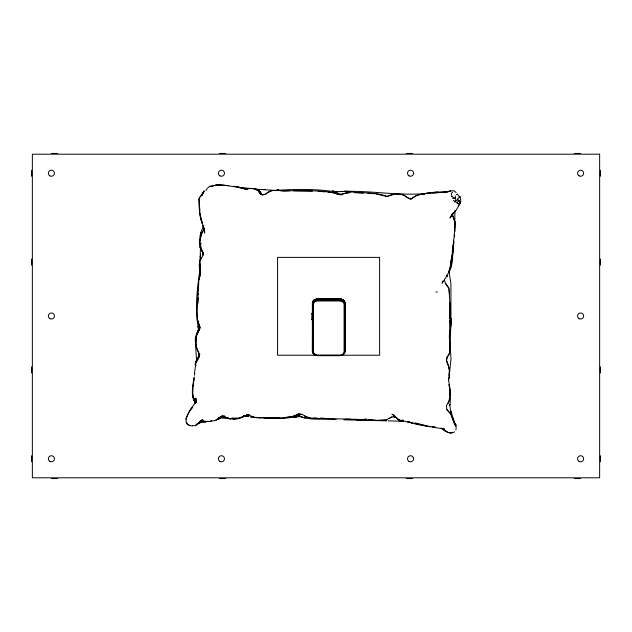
<?xml version="1.0" encoding="UTF-8"?>
<svg xmlns="http://www.w3.org/2000/svg" width="632" height="632" viewBox="0 0 632 632"><rect width="100%" height="100%" fill="white"/><g stroke="black" fill="none" stroke-linecap="round" stroke-linejoin="round"><path stroke-width="0.95" d="M198.875 328.956L198.875 327.763L197.95 332.408M312.35 319.239L312.35 313.488M345.135 317.785L345.135 322.644M345.135 313.077L345.135 317.146M345.135 312.974L345.135 312.571M345.23 317.146L345.23 312.524L345.23 312.951M448.428 380.251C450.363 373.638 449.257 366.434 446.54 360.256L447.259 357.159L449.02 354.631L450.087 351.668L449.36 335.774L450.229 329.477L449.826 319.942L450.261 310.391L448.981 288.16L445.442 283.183L444.446 280.15M312.35 319.634L312.35 319.8M449.779 304.024L449.676 318.346M457.884 199.222L457.852 200.123L459.093 200.273L460.333 203.188L455.388 211.341L450.395 216.8L450.008 218.111L452.473 213.624L453.958 212.384M449.091 375.582L449.044 372.856M450.924 321.088L450.924 283.918L448.981 271.325M449.676 395.79L449.676 391.477M201.3 257.801C197.579 263.007 201.395 269.082 200.123 274.691L200.139 268.489L200.431 273.119L198.535 282.314L197.279 310.446L197.358 319.879L199.91 327.368L198.993 330.354L199.91 327.368L198.906 324.382L199.601 328.917C197.674 332.63 195.47 336.327 195.77 340.711C194.775 346.257 198.337 350.673 199.451 355.682L199.728 354.046L198.993 357.127M450.893 321.941L450.711 327.1L451.011 318.425L450.087 348.485M198.053 301.085L198.179 297.948M198.33 299.529L198.393 297.948M454.724 227.875L454.795 221.982M198.756 282.322L198.337 290.941M198.053 294.828L198.132 293.272L198.053 294.812M198.811 355.792L198.89 354.133L198.732 357.293L195.462 362.76L195.454 366.047M192.926 388.838C192.673 392.63 192.31 396.928 194.948 400.032M195.722 402.426L195.809 400.925L195.952 402.252L194.466 399.353L195.952 402.252M209.887 186.464L212.692 186.132M452.212 253.708L452.631 247.325M200.486 240.128L200.66 237.822M196.228 337.591L196.22 345.38M196.046 401.115L195.833 398.144L196.046 401.115L196.11 400.293L195.272 402.718L189.505 410.926L185.729 419.198M315.163 299.868L313.164 301.022L312.35 303.32L313.851 301.124L316.158 299.979L316.174 298.991L340.032 298.841L341.335 299.055L341.335 299.979L343.634 301.124L345.135 303.32L344.393 301.037L342.544 299.426L342.576 300.421M453.634 245.682L452.496 256.458L453.918 242.301M195.612 364.909L194.522 373.228M451.667 214.619L451.509 216.365L452.473 213.624M193.771 377.92C193.131 386.452 190.042 395.83 195.683 403.453L194.064 400.246L194.925 401.928L194.538 400.522L194.553 402.821M454.203 237.893L454.495 234.717M452.567 255.755C453.247 266.198 447.654 274.991 442.092 283.215L442.929 281.019M193.811 379.469C193.408 386.729 190.287 395.134 195.509 401.391L194.356 399.432L195.651 402.355M453.46 242.254L453.863 238.351M454.06 236.4L454.566 231.525M193.913 380.748L194.324 377.02M194.53 375.155L194.735 373.283M199.033 279.226L200.644 273.15L199.996 262.24M197.856 332.566L198.424 328.482L198.053 326.428L198.559 328.356C194.237 308.866 197.54 288.153 199.973 268.639L199.791 271.444L199.23 265.258L200.613 254.309L200.226 257.287L200.431 247.934L201.134 249.569C198.274 244.371 199.744 238.051 200.897 232.56L200.249 235.42L200.921 232.213L203.623 225.806M458.39 205.7L460.112 203.156L459.093 200.273L459.322 201.505M193.266 386.176L193.716 382.605M455.885 429.934L456.193 427.509M453.887 241.076L452.852 247.357M199.349 197.642L199.38 200.036M452.425 253.724L449.937 269.469L448.712 272.416M201 243.186L200.557 246.275L201.134 249.292M449.17 400.506L449.51 398.152M452.062 254.664L450.332 266.293L451.769 256.861M312.35 304.245L312.998 302.072M312.374 303.265L312.35 351.274L313.038 353.47L314.918 355.097L317.454 355.69L340.04 355.69C343.129 355.832 345.475 353.098 344.993 350.175L344.993 322.747M344.961 351.479L344.78 322.691M344.961 352.395L345.072 303.21M204.231 228.46L203.962 230.143L204.484 228.547C199.072 235.633 198.78 246.29 203.386 253.716L201.948 250.564M314.918 300.421L315.099 299.536M195.794 402.473L196.125 400.498L195.77 401.968M448.957 378.75L451.003 358.85L450.719 353.92L449.771 350.025L450.087 351.668M450.174 267.075L448.546 272.274M448.42 378.884L449.81 387.819L450.205 395.743L449.873 389.407C452.022 397.615 447.938 405.926 451.69 413.707M452.788 246.543L453.263 244.197M197.642 304.19L198.116 301.883M451.651 264.208L450.482 268.892L449.463 270.551L450.482 268.9M196.394 336.84L196.9 334.573L199.815 328.956L199.641 325.733M313.851 301.124L313.867 300.153L314.199 300.508M446.5 359.466L447.037 357.112L448.807 354.568M195.746 361.654L195.391 363.108L197.784 357.301M200.715 237.047L201.292 234.796M312.998 302.309L313.053 301.077L313.899 300.129M197.413 358.154L196.584 361.133L195.256 339.052L196.054 335.315L199.048 328.838L199.12 326.76L198.914 329.857L199.048 328.838L198.164 331.121L198.574 330.236M460.333 203.188L460.862 200.984L460.112 196.789L458.524 196.046L457.497 194.135L456.336 194.672M195.881 363.4L199.341 356.448M342.576 299.505L340.008 299.086M449.076 353.841L449.866 351.645L449.771 342.141M203.046 192.997L202.035 195.43L203.812 190.872L204.728 191.172M448.862 401.217L446.232 406.107M448.12 403.461C450.869 397.686 450.134 390.821 449.178 384.683M200.17 260.7L201.158 258.614M312.658 302.064L314.199 300.263M198.172 331.721L199.601 328.917M196.726 360.058L196.244 360.951L197.832 358.692M201.49 234.045L202.603 231.991M456.628 200.834L457.987 198.385L460.112 196.789M455.601 200.399L454.732 202.011L455.838 200.328L455.23 195.936M205.906 190.493L206.988 188.613L209.911 186.108M449.131 405.657L449.984 404.188M201.49 257.919L203.156 255.178L202.833 251.947M202.975 231.32L204.262 229.282M203.006 192.776L200.012 196.789M191.006 409.125C188.747 412.68 185.824 416.686 186.116 421.031M198.172 358.549L196.394 361.133L195.422 364.119L195.675 365.667M189.505 410.926L192.468 407.3M203.386 192.183L202.848 192.942L204.104 191.765M313.164 352.316L313.038 353.47M313.353 301.053L314.112 300.192M457.45 202.161L459.061 200.534M312.587 302.096L312.421 350.231M201.339 195.857L199.112 198.085C199.562 206.664 199.056 215.67 202.469 223.736L201.569 221.508M456.154 192.539L453.76 190.753C450.031 190.73 446.524 192.768 442.827 192.642M195.209 425.834L201.608 420.944L196.513 424.783M191.449 408.485L192.626 407.458M265.59 194.277L267.936 192.286L272.274 190.722M200.123 421.821L196.836 424.262L200.921 422.563L205.384 421.734L202.532 421.568L206.372 421.757L203.243 421.181L200.123 421.821L203.243 421.181M246.97 415.35L243.77 416.528L249 414.955C243.668 415.627 238.983 420.256 233.263 418.036L230.253 418.969C226.801 418.408 223.12 415.177 219.825 417.973L222.701 416.575L228.839 418.4L222.701 416.575L215.465 420.485L209.548 421.512L211.728 420.564M219.138 418.455L221.05 416.97L222.685 416.788M195.13 425.628L200.028 421.615L203.235 420.959L206.38 421.536L209.5 421.299M313.851 300.208L314.989 299.434M451.185 193.313L452.528 192.42M343.634 301.124L343.626 300.153L343.295 300.508M386.405 419.814L391.951 416.82M218.506 418.945L216.302 419.695M213.332 185.958C218.008 183.541 223.72 185.697 228.713 185.539M245.745 415.595L244.007 416.551L247.104 415.232M245.319 415.524L239.488 417.981M245.382 415.73L248.542 415.295C243.273 415.556 238.714 419.917 233.137 419.15L234.29 419.158L220.465 417.839M389.186 418.471L391.998 417.041L395.182 416.97L393.546 416.393L396.09 417.357M402.797 420.928L403.39 420.636L401.02 421.109L398.5 420.154L401.02 421.109L403.177 420.778L399.693 420.73L402.797 420.928L398.642 420.106L400.854 420.896L403.177 420.778M454.629 431.822C450.3 434.927 445.505 431.538 442.092 428.701L443.032 429.42L441.294 428.243M244.868 415.564L248.645 416.196L244.805 415.572L242.949 416.472L245.161 415.493L244.276 415.666L247.46 415.651L244.276 415.666M295.531 415.295L298.43 413.873L300.872 414.11M219.17 418.273L222.59 416.851L215.615 420.162M294.804 415.603L292.624 416.528L286.336 417.223M243.77 416.528L246.93 415.279M389.344 195.746L387.068 196.576L376.072 193.882M314.918 299.505L317.469 298.912L341.335 299.055M315.036 299.473L317.477 298.983L340.016 298.983M419.142 194.632L416.18 195.651L410.887 199.23C406.889 198.511 404.591 194.221 400.23 194.482M277.021 190.327C296.463 189.047 316.695 188.786 335.908 191.954L332.495 190.864M210.709 186.211L217.85 184.852L227.33 185.516M231.012 418.51L232.505 418.044M346.186 192.902L349.306 192.618L346.186 192.902L340.071 194.798L333.996 192.815L327.976 192.025M330.046 355.5L327.107 355.5M390.102 195.47L393.151 194.593M256.142 189.284L257.927 189.798L261.024 192.357L258.52 190.817M248.368 414.655L246.338 415.145L249.206 414.505M276.231 190.516L278.562 189.979L270.67 190.698L265.535 194.056L262.43 194.759L259.27 192.412L261.127 194.324L258.14 190.461L255.439 188.905L240.942 187.546L247.665 189.118L244.616 188.81L252.318 188.375M264.8 194.451L262.406 194.996L259.736 193.21L258.022 190.651L253.851 188.857M450.569 191.038C437.684 194.506 422.105 190.169 410.863 199.001C406.732 198.014 404.14 193.716 399.464 194.15C395.19 193.684 390.971 194.696 387.053 196.355C377.059 192.697 366.228 193.06 355.666 192.484C348.69 190.501 342.173 196.173 335.553 193.511L341.691 194.814C320.843 188.455 298.415 191.978 276.998 190.224M402.102 420.88L403.453 420.604L400.285 420.628L397.552 419.048L400.285 420.628L402.418 420.944L399.179 420.312L402.102 420.88L399.179 420.312L396.722 418.06M403.39 420.636L400.704 421.188L388.001 420.873M403.129 420.256L401.549 420.525L403.034 420.335M248.376 188.802L246.006 189.189L233.627 186.314M422.263 194.064L425.407 193.605M422.294 194.285L424.649 193.937M208.125 421.307L204.823 421.797L205.384 421.734M452.804 198.535L455.427 198.156M385.623 419.924L378.75 420.375M386.46 420.035C372.706 421.149 359.063 418.811 345.27 419.293M246.132 415.414L248.573 415.082L254.522 417.365M424.688 193.787L423.898 193.898L428.433 192.831L447.503 191.464L445.22 192.183L450.577 190.785M450.158 433.086L450.663 433.023M238.714 418.076L234.812 418.084M316.158 299.979L341.335 299.979M221.121 417.183L224.281 416.828M426.331 193.724L430.842 193.25M452.496 432.636L447.962 432.391L442.819 428.749M214.793 185.381L223.546 185.476M430.1 192.689L438.055 191.923M426.063 193.471C397.528 196.173 368.812 189.956 340.103 191.583L343.065 191.409L336.224 191.836L337.362 192.128L332.843 190.975M435.258 427.058L432.122 426.948M402.916 420.288L401.202 420.391L409.623 422.389L407.379 421.71C416.362 424.649 425.936 426.276 435.258 427.272M432.651 193.084L438.079 192.626M284.202 191.172L289.654 190.738M435.962 292.016L437.336 291.913M245.682 415.572L244.829 415.643L246.828 415.611L248.502 416.338M256.979 189.292L273.822 190.303M277.732 417.436L267.218 417.689L279.47 417.428M361.141 419.474L353.438 419.356M273.83 190.524L278.562 190.58M249.956 188.652L252.31 188.597M192.562 425.676L194.277 425.644M273.593 417.61L255.304 417.436M262.248 189.466L265.377 189.458M264.034 417.91C275.465 416.986 287.987 419.806 298.462 414.094L301.63 414.402M51.397 153.434L57.488 153.434M219.423 153.434L225.513 153.434M406.487 153.434L412.578 153.434M574.512 153.434L580.603 153.434M315.85 355.231L277.59 355.231L277.59 257.382L379.619 257.382L379.619 355.231L341.359 355.231M313.496 418.092L316.672 418.092M51.397 478.566L57.488 478.566M219.423 478.566L225.513 478.566M406.487 478.566L412.578 478.566M574.512 478.566L580.603 478.566M260.842 417.91L254.475 417.578L251.425 416.654M386.579 420.841L343.769 419.822M336.129 419.522C323.734 418.218 310.138 421.165 298.502 415.674C283.239 420.422 265.74 418.139 250.003 416.97M348.145 191.37L344.527 191.275L353.225 191.52M396.28 194.277L398.65 194.348M332.558 418.708L350.831 419.166M332.55 418.921L310.32 418.084L304.348 416.046M312.35 191.18L293.722 190.753M376.143 420.391L368.401 419.348M364.293 419.048L366.702 419.15M354.433 192.681L363.242 193.092M367.919 193.313L374.27 193.732M356.906 420.169L361.536 420.406M244.805 415.572L247.144 415.714L246.488 415.556M318.22 191.393L325.046 191.836M312.35 335.181L312.84 335.418M312.374 345.175L312.84 345.356M192.57 425.897L189.726 425.66L187.404 424.301L185.998 422.01M320.764 417.997L326.207 418.51M235.017 186.353L246.006 188.968L236.771 186.716M227.299 185.737L235.033 186.796M236.968 187.056L238.904 187.325M433.671 427.414L444.328 428.891L443.348 428.583M280.126 190.714L283.294 191.243M303.637 417.736L305.596 418.068M255.439 188.905L256.734 189.142M428.235 426.221L430.574 426.695M308.037 417.381L310.359 417.871M427.461 426.063L415.153 422.871M427.406 426.276C421.196 424.728 414.987 423.622 408.991 422.065M457.11 203.472L458.895 203.891L453.413 200.486M228.01 418.139L229.511 418.542M341.24 299.126L344.14 301.053M409.102 421.876L411.985 423.029M257.264 189.513L259.523 191.615L257.927 189.798M454.519 198.061L451.556 196.536M225.055 416.946L227.259 417.934M307.263 417.215L301.693 414.189M397.702 418.89L400.325 420.406M189.805 425.454L187.57 424.151L186.203 421.931M441.357 428.046L445.149 430.945M342.449 299.473L343.634 300.208M259.855 193.021L262.43 194.759M451.114 414.876L453.839 422.208L455.625 423.756L456.502 426.11M395.237 416.757L397.086 418.352M344.393 301.037L344.961 302.199L344.993 312.959M344.898 351.345L344.898 322.715M344.961 302.199L345.135 304.245M343.587 300.129L344.456 302.049M343.46 300.145L344.329 301.022M446.579 409.418L450.75 414.165M344.329 352.316L344.456 353.47M448.76 288.216L445.268 283.31M446.982 275.576L447.535 276.334L446.619 275.07M197.784 350.539L199.364 354.11M201.553 249.94L202.406 251.283M201.371 249.332L199.878 246.709L202.619 252.01L202.943 255.138M455.49 425.091L450.948 414.063L446.769 409.315L446.453 406.139M454.116 423.092L455.751 426.734M452.891 216.839L454.606 221.216M447.195 363.337L448.625 366.094L448.886 368.456M199.301 325.006L198.298 322.873M454.914 423.803L450.916 411.424L451.43 412.949M452.188 416.994L453.808 422.239M202.137 222.867C199.088 215.441 199.301 207.217 198.906 199.333M201.529 220.568L202.327 222.756M196.418 346.928L197.358 349.883M201.632 221.65L203.875 227.646L202.809 225.434L204.721 231.731L204.602 233.113L204.175 228.997L204.539 231.77L204.381 229.171L204.468 231.028M446.54 361.022L446.974 362.563M451.39 194.103L452.006 196.275M192.444 395.395L192.942 397.481M448.973 384.754L449.439 387.076M340.032 298.841L340.04 299.829M449.036 289.756L449.502 294.48M452.299 213.719L455.016 221.958L454.787 231.533L454.906 210.472M200.644 216.784L200.312 214.153M195.177 400.775L195.58 403.105M452.228 214.509L452.504 216.144M195.375 400.696L195.651 402.315M195.636 364.127L195.896 365.659M312.374 350.294L312.524 351.479M449.708 320.748C451.035 326.981 448.886 333.23 449.494 339.4M317.485 299.086L317.454 299.829M199.641 207.446L199.862 210.606M449.652 302.768L450.039 310.399M199.823 263.789L199.902 266.894M200.376 269.975L200.431 273.119M600.4 170.182L600.4 176.273M600.4 259.017L600.4 265.108M600.4 366.892L600.4 372.983M600.4 455.727L600.4 461.818M345.428 308.819L345.428 311.86M345.428 313.085C345.428 310.265 345.428 319.405 345.428 316.569M345.428 318.378L345.428 317.849L345.428 322.66L345.428 322.123M345.23 318.362L345.23 317.801L345.23 322.62M344.898 309.001L344.78 303.107L344.78 308.985M344.898 310.96L344.898 312.919M344.78 310.944L344.78 312.903M343.634 353.47L343.634 354.386M338.831 298.841L338.831 299.331M316.158 354.623L316.158 355.54M314.918 354.181L314.918 355.097M312.714 335.41L312.714 345.349M312.595 335.387L312.595 345.325M312.066 313.922C312.066 310.604 312.066 322.913 312.066 319.042M31.6 170.182L31.6 176.273M31.6 259.017L31.6 265.108M31.6 366.892L31.6 372.983M31.6 455.727L31.6 461.818M195.351 363.558L195.351 365.162L195.462 362.76L195.351 363.558M197.184 333.025L196.9 333.506L198.867 330.497L197.184 333.025M202.177 194.229L201.403 195.225L203.291 193.131L202.177 194.229M450.529 268.395L449.692 269.461L450.529 268.395M220.615 416.938L218.482 417.95L221.39 416.575L220.615 416.938M201.861 420.193L200.241 420.904L202.84 419.822L201.861 420.193M297.972 416.038L293.193 417.578L297.933 416.322L301.282 416.535L295.389 417.017L297.933 416.322L300.714 416.464L302.531 417.333L298.502 415.674L299.876 415.469L297.972 416.038M219.873 418.502L216.847 419.498L219.873 418.502M222.425 416.03L221.153 416.275L224.771 416.156L222.425 416.03M599.642 154.192L32.358 154.192L32.358 477.808L599.642 477.808L599.642 154.192M340.008 300.492L317.485 300.492A4.645 4.021 0 0 0 312.84 304.513L312.84 351.487A4.645 4.021 0 0 0 317.485 355.508L340.008 355.508A4.645 4.021 0 0 0 344.653 351.487L344.653 304.513A4.645 4.021 0 0 0 340.008 300.492M340.008 300.974L317.485 300.974A4.084 3.539 0 0 0 313.393 304.513L313.393 351.487A4.084 3.539 0 0 0 317.485 355.026L340.008 355.026A4.084 3.539 0 0 0 344.092 351.487L344.092 304.513A4.084 3.539 0 0 0 340.008 300.974M394.684 415.809L392.101 414.252L394.684 415.809M201.268 219.865L200.802 217.55L201.268 219.865M198.116 322.115L197.571 319.855L198.108 322.099M199.467 327.637L199.412 326.238L199.475 328.766L199.467 327.637M49.873 461.407A3.049 3.049 0 0 0 54.447 458.769A3.049 3.049 0 0 0 49.873 456.13A3.049 3.049 0 0 0 49.873 461.407M219.928 461.407A3.049 3.049 0 0 0 224.502 458.769A3.049 3.049 0 0 0 219.928 456.13A3.049 3.049 0 0 0 219.928 461.407M409.023 461.407A3.049 3.049 0 0 0 413.589 458.769A3.049 3.049 0 0 0 409.023 456.13A3.049 3.049 0 0 0 409.023 461.407M579.078 461.407A3.049 3.049 0 0 0 583.652 458.769A3.049 3.049 0 0 0 579.078 456.13A3.049 3.049 0 0 0 579.078 461.407M49.873 318.639A3.049 3.049 0 0 0 54.447 316A3.049 3.049 0 0 0 49.873 313.361A3.049 3.049 0 0 0 49.873 318.639M579.078 318.639A3.049 3.049 0 0 0 583.652 316A3.049 3.049 0 0 0 579.078 313.361A3.049 3.049 0 0 0 579.078 318.639M49.873 175.87A3.049 3.049 0 0 0 54.447 173.231A3.049 3.049 0 0 0 49.873 170.593A3.049 3.049 0 0 0 49.873 175.87M219.928 175.87A3.049 3.049 0 0 0 224.502 173.231A3.049 3.049 0 0 0 219.928 170.593A3.049 3.049 0 0 0 219.928 175.87M409.023 175.87A3.049 3.049 0 0 0 413.589 173.231A3.049 3.049 0 0 0 409.023 170.593A3.049 3.049 0 0 0 409.023 175.87M579.078 175.87A3.049 3.049 0 0 0 583.652 173.231A3.049 3.049 0 0 0 579.078 170.593A3.049 3.049 0 0 0 579.078 175.87"/></g></svg>
